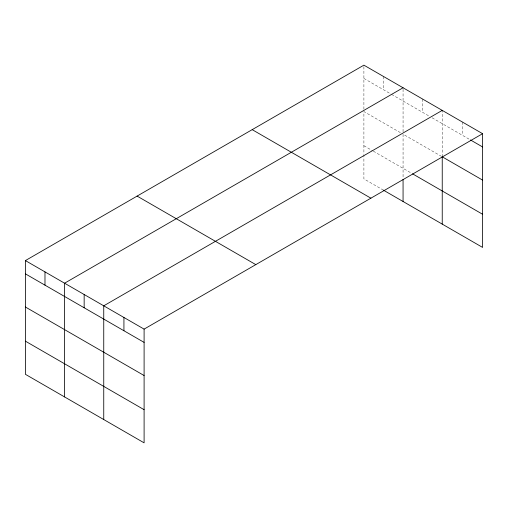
<?xml version="1.0" encoding="UTF-8"?>
<svg xmlns="http://www.w3.org/2000/svg" width="508" height="508" viewBox="0 0 508 508"><rect width="100%" height="100%" fill="white"/><g stroke="black" fill="none" stroke-linecap="round" stroke-linejoin="round"><path stroke-width="0.38" stroke-dasharray="2.54 1.91" d="M363.899 109.207L363.899 65.157M403.066 131.82L403.066 87.77M442.239 156.807L442.239 110.388M363.899 78.422L390.912 94.018M391.585 94.405L429.406 116.243M432.111 117.805L469.817 139.573M400.368 132.626L363.899 111.569L363.899 154.413M441.566 156.413L403.066 134.188L403.066 178.606M363.899 145.726L372.675 150.8M373.355 151.187L411.848 173.412M383.483 190.189L363.899 178.88L363.899 155.2M462.42 122.041L462.42 135.306M422.656 99.079L422.656 112.344M383.483 76.467L383.483 89.726"/><path stroke-width="0.76" d="M482.6 133.687L363.899 65.157L25.4 260.585L25.4 374.313L144.101 442.843L144.101 329.12L482.6 133.687L482.6 247.415L383.483 190.189M403.066 87.77L64.573 283.204L64.573 396.926M442.239 110.388L103.746 305.816L103.746 419.545M470.491 139.96L482.6 146.952M482.6 180.105L442.239 156.807L442.239 224.111M412.521 173.806L482.6 214.262M252.19 129.648L370.897 198.184M137.103 196.094L255.81 264.63M25.4 260.585L144.101 329.12M25.4 273.85L144.101 342.386M25.4 307.003L144.101 375.533M25.4 341.16L144.101 409.689M403.066 179.394L403.066 201.498M123.927 317.468L123.927 330.733M84.157 294.513L84.157 307.772M44.983 271.894L44.983 285.159"/></g></svg>
